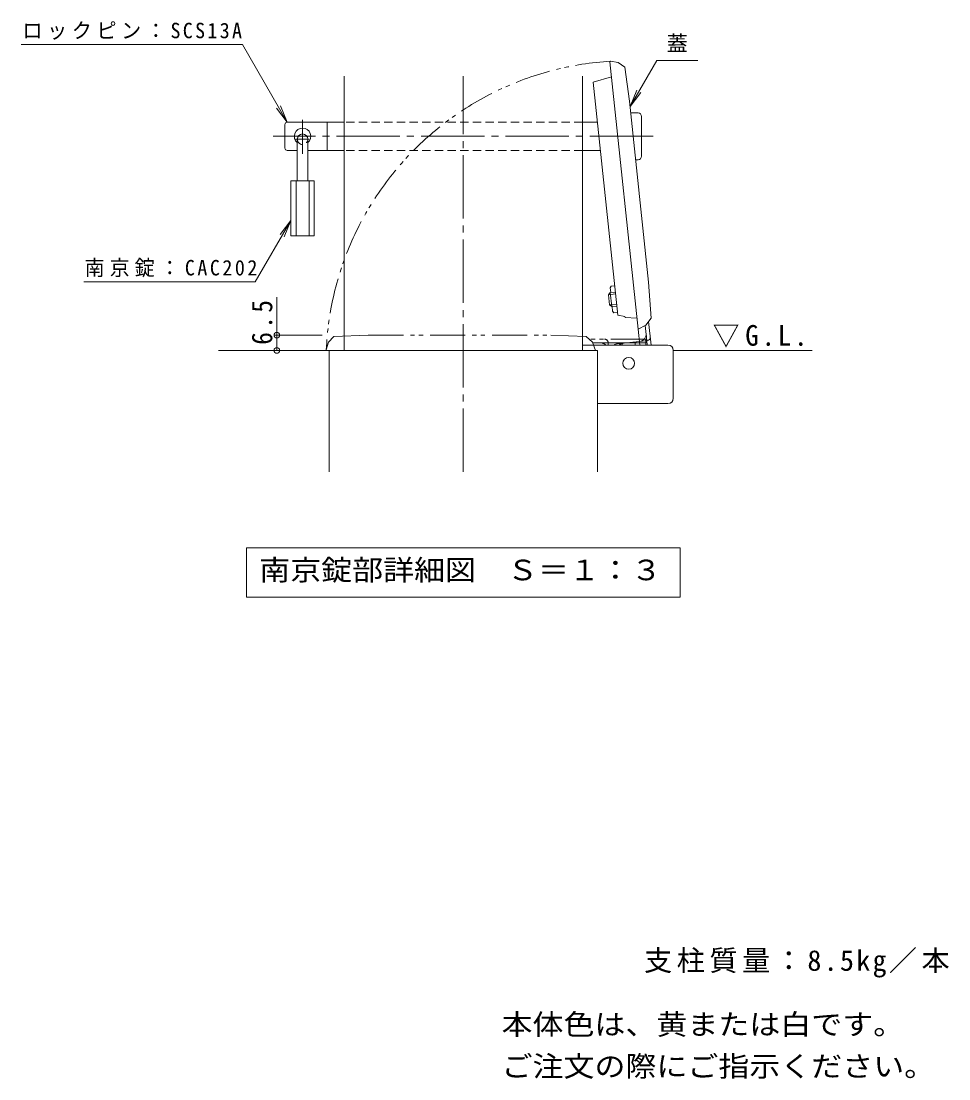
# Model space of a CAD drawing. Units: millimetres on the paper, enlarged 10 times, with parts at other scales. Extents: x -1695 to 1828, y -1371 to 895.
# Drawn here: x 510 to 1828, y -1112 to 391 of the extents above; entities that cross this region are included whole.
import ezdxf
from ezdxf.enums import TextEntityAlignment as Align

# ---------------------------------------------------------------- set-up
doc = ezdxf.new("R2010")
doc.units = ezdxf.units.MM
doc.header["$LTSCALE"] = 10
doc.header["$PDMODE"] = 32
doc.header["$PDSIZE"] = 8
for name, pattern in [('CHAIN1', [8, 5, -1, 1, -1]), ('CHAIN2', [12, 9, -1, 1, -1]), ('DASHED1', [1.8, 1.2, -0.6]), ('DOUBLE_CHAIN1', [8.8, 5, -1, 0.6, -0.6, 0.6, -1])]:
    doc.linetypes.add(name, pattern=pattern)
for name, color, linetype, lineweight in [('C-5', 7, 'Continuous', 9), ('D-0', 4, 'Continuous', 9), ('D-1', 2, 'Continuous', 9), ('D-2', 3, 'Continuous', 9), ('D-3', 4, 'Continuous', 9), ('D-4', 7, 'Continuous', 9), ('D-5', 7, 'Continuous', 9), ('D-6', 2, 'Continuous', 9), ('D-9', 7, 'DOUBLE_CHAIN1', 9), ('D-B', 2, 'Continuous', 9)]:
    doc.layers.add(name, color=color, linetype=linetype, lineweight=lineweight)
doc.styles.add('ＭＳ ゴシック', font='')
doc.styles.get('ＭＳ ゴシック').set_extended_font_data('MS Gothic')

msp = doc.modelspace()

# ---------------------------------------------------------------- linework, layer by layer
at = {"layer": 'D-0'}
for p, q in [((1386.67, -46.23), (1346.74, 333.73)), ((1358.59, 332.61), (1347.58, 334.45)), ((1367.68, 325.85), (1358.59, 332.61)), ((1367.68, 325.85), (1374.43, 277.51)), ((1322.97, 304.73), (1348.99, 312.33)), ((1322.97, 304.73), (1357.78, -26.44)), ((1374.43, 277.51), (1401.43, 20.7)), ((1405.15, -30.69), (1401.43, 20.7)), ((1368.04, -28.41), (1357.78, -26.44)), ((1368.04, -28.41), (1368.16, -29.52)), ((1368.16, -29.52), (1385.05, -30.78))]:
    msp.add_line(p, q, dxfattribs=at)
at = {"layer": 'D-0', "color": 7, "linetype": 'CHAIN2'}
for p, q in [((1138.35, -249.1), (1138.35, 313.16)), ((1408.25, 227.76), (868.25, 227.76))]:
    msp.add_line(p, q, dxfattribs=at)
at = {"layer": 'D-0', "linetype": 'DOUBLE_CHAIN1'}
for p, q in [((954.35, -56.52), (946.68, -64.86)), ((954.35, -56.52), (1003.14, -54.86)), ((1003.14, -54.86), (1261.36, -54.86)), ((1312.86, -56.52), (1261.36, -54.86)), ((946.68, -64.86), (943.7, -75.62)), ((944.32, -76.52), (1326.38, -76.52))]:
    msp.add_line(p, q, dxfattribs=at)
at = {"layer": 'D-0'}
msp.add_lwpolyline([(1386.67, -46.23), (1397.82, -40.61), (1405.15, -30.69)], dxfattribs=at)
at = {"layer": 'D-0', "linetype": 'DOUBLE_CHAIN1'}
msp.add_lwpolyline([(1326.38, -76.52), (1321.96, -64.86), (1312.86, -56.52)], dxfattribs=at)
for centre, radius, start, end in [((1373.35, -94.86), 430.08, 93.43571, 177.46807), ((944.32, -75.86), 0.667, 158.79398, 270)]:
    msp.add_arc(centre, radius, start, end, dxfattribs=at)
at = {"layer": 'D-0'}
msp.add_arc((1347.4, 333.8), 0.667, 74.79398, 186, dxfattribs=at)
at = {"layer": 'D-1'}
for p, q in [((1429.02, -68.86), (1307.68, -68.86)), ((947.85, -76.52), (1328.85, -76.52)), ((947.85, -249.1), (947.85, -76.52)), ((1328.85, -249.1), (1328.85, -76.52)), ((1436.68, -144.52), (1436.68, -76.52)), ((1429.02, -152.19), (1328.85, -152.19))]:
    msp.add_line(p, q, dxfattribs=at)
at = {"layer": 'D-1', "color": 6}
msp.add_circle((1373.35, -94.86), 8.33, dxfattribs=at)
at = {"layer": 'D-1'}
for centre, start, end in [((1429.02, -76.52), 0, 90), ((1429.02, -144.52), 270, 0)]:
    msp.add_arc(centre, 7.67, start, end, dxfattribs=at)
at = {"layer": 'D-2'}
for p, q in [((969.02, 313.16), (969.02, -76.52)), ((1307.68, 313.16), (1307.68, -76.52))]:
    msp.add_line(p, q, dxfattribs=at)
at = {"layer": 'D-3'}
for p, q in [((1386.58, 261.1), (1376.16, 261.1)), ((1391.58, 256.1), (1391.58, 199.43)), ((884.91, 211.1), (884.91, 244.43)), ((888.25, 247.77), (969.02, 247.77)), ((944.91, 247.77), (944.91, 207.76)), ((1307.68, 247.77), (1328.96, 247.77)), ((888.25, 207.76), (902.41, 207.76)), ((969.02, 207.76), (917.41, 207.76)), ((1307.68, 207.76), (1333.17, 207.76)), ((1386.58, 194.43), (1383.17, 194.43))]:
    msp.add_line(p, q, dxfattribs=at)
at = {"layer": 'D-3', "color": 6, "linetype": 'CHAIN1'}
for p, q in [((909.92, 251.39), (909.92, 202.67)), ((919.51, 223.6), (900.03, 223.6))]:
    msp.add_line(p, q, dxfattribs=at)
at = {"layer": 'D-3', "linetype": 'DASHED1'}
for p, q in [((1307.68, 247.77), (969.02, 247.77)), ((1307.68, 207.76), (969.02, 207.76))]:
    msp.add_line(p, q, dxfattribs=at)
at = {"layer": 'D-3', "color": 6}
for p, q in [((902.41, 223.6), (902.41, 164.43)), ((917.41, 223.6), (917.41, 164.43)), ((893.25, 164.43), (893.25, 86.1)), ((926.58, 164.43), (893.25, 164.43)), ((900.75, 164.43), (900.75, 86.1)), ((919.08, 164.43), (919.08, 86.1)), ((926.58, 164.43), (926.58, 86.1)), ((926.58, 86.1), (893.25, 86.1))]:
    msp.add_line(p, q, dxfattribs=at)
at = {"layer": 'D-3'}
for centre, radius, start, end in [((1386.58, 256.1), 5, 0, 90), ((888.25, 244.43), 3.33, 90, 180), ((909.92, 227.76), 11.67, 310.00481, 229.99519), ((888.25, 211.1), 3.33, 180, 270), ((1386.58, 199.43), 5, 270, 0)]:
    msp.add_arc(centre, radius, start, end, dxfattribs=at)
at = {"layer": 'D-3', "color": 6}
msp.add_arc((909.92, 223.6), 7.5, 0, 180, dxfattribs=at)
at = {"layer": 'D-3', "color": 6, "linetype": 'DASHED1'}
msp.add_arc((909.92, 223.6), 7.5, 180, 0, dxfattribs=at)
at = {"layer": 'D-4'}
for p, q in [((873.35, -54.86), (873.35, -0.64)), ((870.35, -54.86), (937.57, -54.86)), ((873.35, -76.52), (873.35, -54.86))]:
    msp.add_line(p, q, dxfattribs=at)
for p in [(873.35, -54.86), (873.35, -76.52)]:
    msp.add_point(p, dxfattribs=at)
at = {"layer": 'D-5'}
for p, q in [((824.47, 358.23), (510.1, 358.23)), ((888.25, 247.77), (824.47, 358.23)), ((1375.22, 270.04), (1413.14, 335.71)), ((1413.14, 335.71), (1471.5, 335.71)), ((1375.22, 270.04), (1384.79, 293.13)), ((1375.22, 270.04), (1390.44, 289.87)), ((888.25, 247.77), (878.68, 270.86)), ((888.25, 247.77), (873.03, 267.6)), ((893.25, 108.21), (842.69, 20.74)), ((893.25, 108.21), (878.03, 88.38)), ((893.25, 108.21), (883.68, 85.12)), ((842.69, 20.74), (599.09, 20.74)), ((830.35, -357.02), (1446.35, -357.02)), ((830.35, -357.02), (830.35, -427.02)), ((1446.35, -357.02), (1446.35, -427.02)), ((830.35, -427.02), (1446.35, -427.02))]:
    msp.add_line(p, q, dxfattribs=at)
at = {"layer": 'D-6'}
for p, q in [((1347.04, 5.61), (1344.67, 2.68)), ((1354.61, 3.72), (1344.67, 2.68)), ((1346.2, -11.91), (1344.67, 2.68)), ((1354.33, 6.38), (1347.04, 5.61)), ((1349.13, -14.28), (1347.04, 5.61)), ((1356.14, -10.86), (1346.2, -11.91)), ((1349.13, -14.28), (1346.2, -11.91)), ((1356.42, -13.52), (1349.13, -14.28)), ((1399.13, -62.65), (1396.86, -41.09)), ((1405.14, -68.86), (1401.63, -35.45))]:
    msp.add_line(p, q, dxfattribs=at)
at = {"layer": 'D-6', "linetype": 'DOUBLE_CHAIN1'}
for p, q in [((1397.74, -60.52), (1317.23, -60.52)), ((1344.02, -65.86), (1322.34, -65.86)), ((1397.74, -65.86), (1344.02, -65.86)), ((1344.07, -68.86), (1344.07, -65.52)), ((1397.74, -68.86), (1397.74, -60.52))]:
    msp.add_line(p, q, dxfattribs=at)
at = {"layer": 'D-6', "linetype": 'DASHED1'}
for p, q in [((1366.98, -66.09), (1399.46, -62.67)), ((1399.78, -68.86), (1399.13, -62.65))]:
    msp.add_line(p, q, dxfattribs=at)
at = {"layer": 'D-6', "color": 6}
for p, q in [((989.8, -76.52), (790.36, -76.52)), ((1436.25, -76.52), (1634, -76.52))]:
    msp.add_line(p, q, dxfattribs=at)
at = {"layer": 'D-6'}
msp.add_arc((1398.94, -57.7), 5, 276, 6, dxfattribs=at)
at = {"layer": 'D-6', "linetype": 'DOUBLE_CHAIN1'}
msp.add_arc((1339.07, -65.52), 5, 0, 90, dxfattribs=at)
at = {"layer": 'D-6', "linetype": 'DASHED1'}
for centre, radius, start, end in [((1362.67, -70.78), 3.33, 116.97249, 144.7887), ((1368.72, -82.66), 16.67, 96, 116.97249)]:
    msp.add_arc(centre, radius, start, end, dxfattribs=at)
at = {"layer": 'D-9', "linetype": 'Continuous'}
for p, q in [((1389.05, -68.86), (1386.67, -46.23)), ((1398.01, -52.05), (1399.78, -68.86)), ((1357.03, -67.08), (1388.52, -63.77))]:
    msp.add_line(p, q, dxfattribs=at)
at = {"layer": 'D-9'}
for p, q in [((1333.35, -65.86), (1382.52, -65.86)), ((1364.18, -68.86), (1364.18, -65.86)), ((1382.52, -65.86), (1397.68, -65.86)), ((1382.52, -68.86), (1382.52, -65.86)), ((1397.68, -68.86), (1397.68, -65.86))]:
    msp.add_line(p, q, dxfattribs=at)
at = {"layer": 'D-9', "linetype": 'Continuous'}
for centre, radius, start, end in [((1387.4, -53.16), 10.67, 276, 6), ((1358.07, -77.02), 10, 96, 125.24428)]:
    msp.add_arc(centre, radius, start, end, dxfattribs=at)
at = {"layer": 'D-9'}
msp.add_arc((1333.35, -76.52), 10.67, 45.95137, 90, dxfattribs=at)
at = {"layer": 'D-B'}
for p, q in [((1353.37, 15.49), (1348.18, 14.95)), ((1347.01, 12.31), (1348.18, 14.95)), ((1347.01, 12.31), (1347.7, 5.68)), ((1349.79, -14.21), (1350.49, -20.84)), ((1350.49, -20.84), (1352.19, -23.18)), ((1357.38, -22.63), (1352.19, -23.18))]:
    msp.add_line(p, q, dxfattribs=at)

# ---------------------------------------------------------------- texts
at = {"layer": 'C-5', "color": 2, "style": 'ＭＳ ゴシック', "width": 1.1}
for s, p in [('本体色は、黄または白です。', (1192.64, -1057.84)), ('ご注文の際にご指示ください。', (1192.64, -1117.31))]:
    msp.add_text(s, height=29.33, dxfattribs=at).set_placement(p, align=Align.BOTTOM_LEFT)
at = {"layer": 'C-5', "color": 2, "insert": (1395.14, -967.84), "char_height": 29.33, "attachment_point": 7, "style": 'ＭＳ ゴシック'}
msp.add_mtext('\\T1.16;支柱質量：8.5kg／本', dxfattribs=at)
at = {"layer": 'D-4', "color": 2, "insert": (867.35, -68.53), "char_height": 29.33, "attachment_point": 7, "rotation": 90, "style": 'ＭＳ ゴシック'}
msp.add_mtext('\\T1.27;\\W0.9;6.5', dxfattribs=at)
at = {"layer": 'D-5', "style": 'ＭＳ ゴシック'}
msp.add_text('蓋', height=21.99, dxfattribs=at).set_placement((1427.32, 342.37), align=Align.BOTTOM_LEFT)
at = {"layer": 'D-5', "color": 2, "style": 'ＭＳ ゴシック', "width": 1.1}
msp.add_text('南京錠部詳細図\u3000Ｓ＝１：３', height=29.33, dxfattribs=at).set_placement((848.35, -412.02), align=Align.BOTTOM_LEFT)
at = {"layer": 'D-5', "char_height": 21.99, "attachment_point": 7, "style": 'ＭＳ ゴシック'}
for s, insert in [('\\T1.23;\\W0.95;ロックピン：SCS13A', (511.97, 364.89)), ('\\T1.25;\\W0.95;南京錠：CAC202', (600.19, 27.41))]:
    msp.add_mtext(s, dxfattribs=dict(at, insert=insert))
at = {"layer": 'D-5', "color": 2, "insert": (1492.63, -72.44), "char_height": 29.33, "attachment_point": 7, "style": 'ＭＳ ゴシック'}
msp.add_mtext('\\T1.22;\\W0.95;▽G.L.', dxfattribs=at)

doc.saveas('drawing.dxf')
